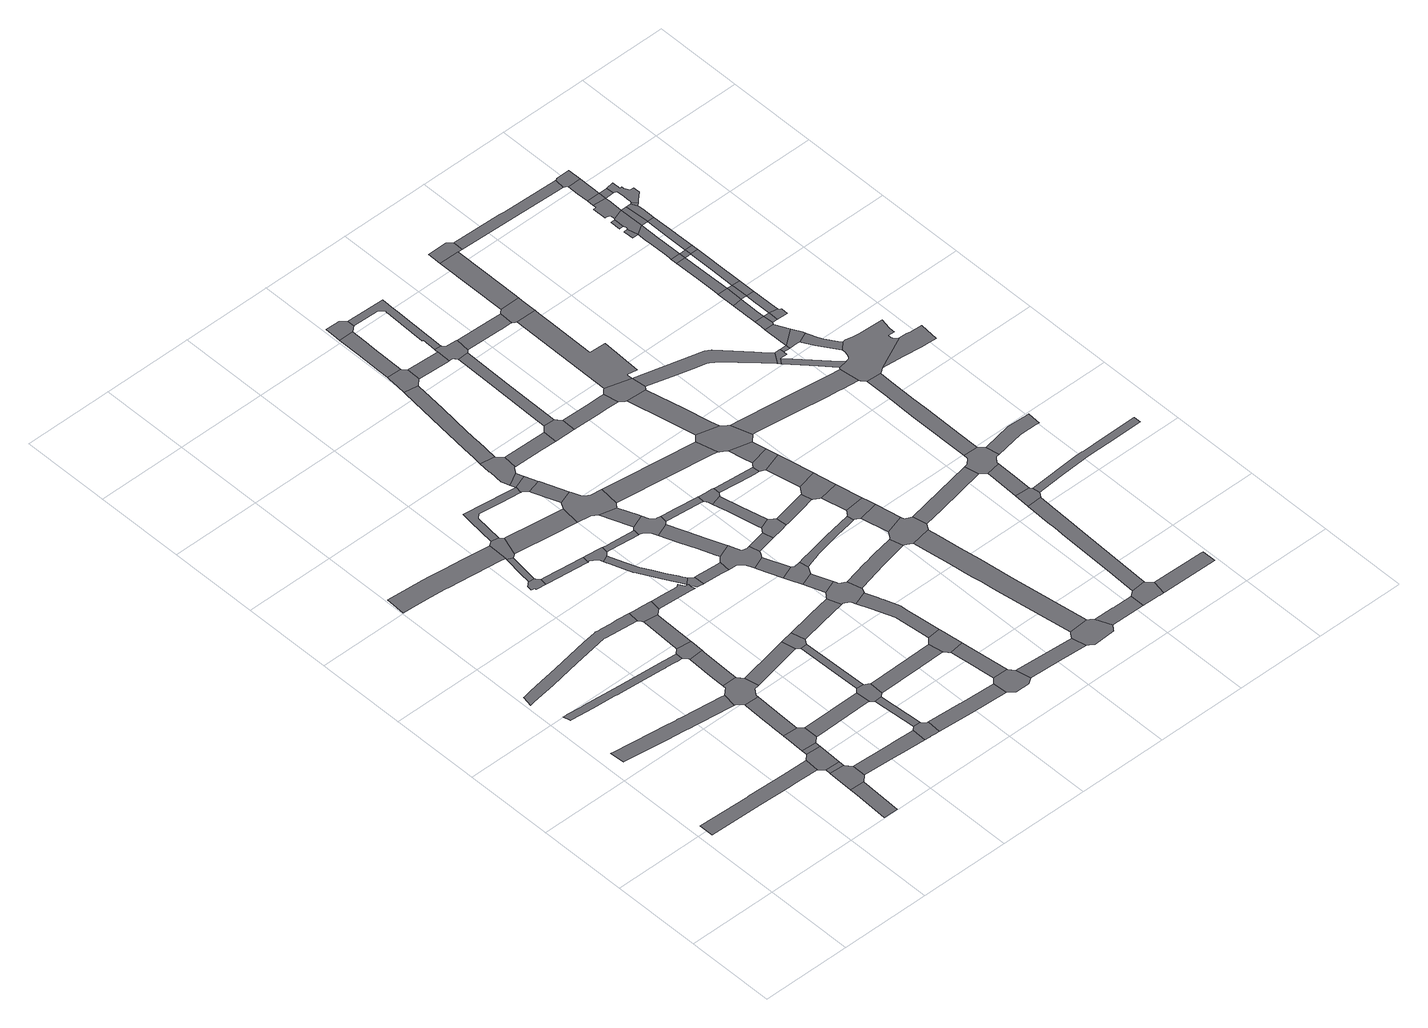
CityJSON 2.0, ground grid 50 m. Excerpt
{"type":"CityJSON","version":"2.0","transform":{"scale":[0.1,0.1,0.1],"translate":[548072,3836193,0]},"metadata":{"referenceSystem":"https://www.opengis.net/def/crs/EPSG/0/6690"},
"CityObjects":{
"road1":{"type":"Road","attributes":{"RoadStructureAttribute.sectionType":"1"},"geometry":[{"type":"MultiSurface","lod":"1","boundaries":[[[0,1,2,3,4,5,6,7,8,9,10]]]}]},
"road2":{"type":"Road","attributes":{"RoadStructureAttribute.sectionType":"1"},"geometry":[{"type":"MultiSurface","lod":"1","boundaries":[[[11,12,13,14,15,16,17,18,19,20,21,22,23,24,25,26,27,28,29,30,31,32,33,34,35]]]}]},
"road3":{"type":"Road","attributes":{"RoadStructureAttribute.sectionType":"1"},"geometry":[{"type":"MultiSurface","lod":"1","boundaries":[[[36,37,38,39,40,41,42]]]}]},
"road4":{"type":"Road","attributes":{"RoadStructureAttribute.sectionType":"1"},"geometry":[{"type":"MultiSurface","lod":"1","boundaries":[[[43,44,45,46,47,48,49,50,51,52,53,54,55,56,57,58,59,60,61,62,63,64,65,66,67,68]]]}]},
"road5":{"type":"Road","geometry":[{"type":"MultiSurface","lod":"1","boundaries":[[[69,36,42,70,71,72,73,74]]]}]},
"road6":{"type":"Road","attributes":{"RoadStructureAttribute.sectionType":"1"},"geometry":[{"type":"MultiSurface","lod":"1","boundaries":[[[75,69,74,76]]]}]},
"road7":{"type":"Road","geometry":[{"type":"MultiSurface","lod":"1","boundaries":[[[77,10,9,75,76,78]]]}]},
"road8":{"type":"Road","attributes":{"RoadStructureAttribute.sectionType":"1"},"geometry":[{"type":"MultiSurface","lod":"1","boundaries":[[[79,80,81,82,83,84,85,86,87,88,89,90,91,92,93,94,95,96,97,98,99]]]}]},
"road9":{"type":"Road","attributes":{"RoadStructureAttribute.sectionType":"1"},"geometry":[{"type":"MultiSurface","lod":"1","boundaries":[[[100,101,77,78,102]]]}]},
"road10":{"type":"Road","geometry":[{"type":"MultiSurface","lod":"1","boundaries":[[[103,104,105,106,100,102,107,108,109,110,111]]]}]},
"road11":{"type":"Road","attributes":{"RoadStructureAttribute.sectionType":"1"},"geometry":[{"type":"MultiSurface","lod":"1","boundaries":[[[112,113,114,115,116,103,111,117,118,119,120,121]]]}]},
"road12":{"type":"Road","attributes":{"RoadStructureAttribute.sectionType":"1"},"geometry":[{"type":"MultiSurface","lod":"1","boundaries":[[[122,123,124,125,126,127,128,129,130,131,132,133,134,135,136]]]}]},
"road13":{"type":"Road","attributes":{"RoadStructureAttribute.sectionType":"1"},"geometry":[{"type":"MultiSurface","lod":"1","boundaries":[[[137,138,72,71,139,140,141,142]]]}]},
"road14":{"type":"Road","geometry":[{"type":"MultiSurface","lod":"1","boundaries":[[[143,144,145,146,35,34,147,148,112,121,149,150,151,152,153]]]}]},
"road15":{"type":"Road","attributes":{"RoadStructureAttribute.sectionType":"1"},"geometry":[{"type":"MultiSurface","lod":"1","boundaries":[[[154,155,156,157,158,159,160,144,143]]]}]},
"road16":{"type":"Road","attributes":{"RoadStructureAttribute.sectionType":"1"},"geometry":[{"type":"MultiSurface","lod":"1","boundaries":[[[109,108,161,162,163]]]}]},
"road17":{"type":"Road","geometry":[{"type":"MultiSurface","lod":"1","boundaries":[[[164,68,67,165,166,157,156,167]]]}]},
"road18":{"type":"Road","geometry":[{"type":"MultiSurface","lod":"1","boundaries":[[[168,169,170,171,172,173,174,175,176,177,178,179,180]]]}]},
"road19":{"type":"Road","attributes":{"RoadStructureAttribute.sectionType":"1"},"geometry":[{"type":"MultiSurface","lod":"1","boundaries":[[[181,182,183,164,167,184,185,186,187]]]}]},
"road20":{"type":"Road","attributes":{"RoadStructureAttribute.sectionType":"1"},"geometry":[{"type":"MultiSurface","lod":"1","boundaries":[[[188,189,190,168,180,191,192,193,194]]]}]},
"road21":{"type":"Road","geometry":[{"type":"MultiSurface","lod":"1","boundaries":[[[195,196,142,141,197,198,199,200,201,202,203,204,205]]]}]},
"road22":{"type":"Road","attributes":{"RoadStructureAttribute.sectionType":"1"},"geometry":[{"type":"MultiSurface","lod":"1","boundaries":[[[206,207,153,152,208,209]]]}]},
"road23":{"type":"Road","geometry":[{"type":"MultiSurface","lod":"1","boundaries":[[[210,211,99,98,212,213,181,187,214,215,216,217]]]}]},
"road24":{"type":"Road","attributes":{"RoadStructureAttribute.sectionType":"1"},"geometry":[{"type":"MultiSurface","lod":"1","boundaries":[[[218,219,195,205]]]}]},
"road25":{"type":"Road","geometry":[{"type":"MultiSurface","lod":"1","boundaries":[[[220,221,136,135,222,188,194,223,224,225,226,227,228]]]}]},
"road26":{"type":"Road","attributes":{"RoadStructureAttribute.sectionType":"1"},"geometry":[{"type":"MultiSurface","lod":"1","boundaries":[[[229,230,231,232,178,177,233,234,235,236,237]]]}]},
"road27":{"type":"Road","geometry":[{"type":"MultiSurface","lod":"1","boundaries":[[[238,239,163,162,219,218,240,241,242,243,244]]]}]},
"road28":{"type":"Road","attributes":{"RoadStructureAttribute.sectionType":"1"},"geometry":[{"type":"MultiSurface","lod":"1","boundaries":[[[245,246,247,248,249,250,251,238,244]]]}]},
"road29":{"type":"Road","attributes":{"RoadStructureAttribute.sectionType":"1"},"geometry":[{"type":"MultiSurface","lod":"1","boundaries":[[[252,253,254,255,256,257,258,259,217,216,260,261,262,263,264,265,266]]]}]},
"road30":{"type":"Road","geometry":[{"type":"MultiSurface","lod":"1","boundaries":[[[267,268,206,209,269,249,248,270,271,272]]]}]},
"road31":{"type":"Road","geometry":[{"type":"MultiSurface","lod":"1","boundaries":[[[273,274,237,236,275,276,277,278,279,280,281,282,283,284]]]}]},
"road32":{"type":"Road","attributes":{"RoadStructureAttribute.sectionType":"1"},"geometry":[{"type":"MultiSurface","lod":"1","boundaries":[[[285,286,201,200,287,288,289]]]}]},
"road33":{"type":"Road","attributes":{"RoadStructureAttribute.sectionType":"1"},"geometry":[{"type":"MultiSurface","lod":"1","boundaries":[[[290,291,226,225,292,293,294,295]]]}]},
"road34":{"type":"Road","attributes":{"RoadStructureAttribute.sectionType":"1"},"geometry":[{"type":"MultiSurface","lod":"1","boundaries":[[[296,297,298,299,300,301,302,303,220,228,304,305,306,307,308]]]}]},
"road35":{"type":"Road","attributes":{"RoadStructureAttribute.sectionType":"1"},"geometry":[{"type":"MultiSurface","lod":"1","boundaries":[[[309,310,311,312,313,314,315,316,317,281,280,318,319,320,321,322,323,324,325,326,327,328,329,330,331]]]}]},
"road36":{"type":"Road","geometry":[{"type":"MultiSurface","lod":"1","boundaries":[[[331,330,332,266,265,333,334,335,336,337]]]}]},
"road37":{"type":"Road","attributes":{"RoadStructureAttribute.sectionType":"1"},"geometry":[{"type":"MultiSurface","lod":"1","boundaries":[[[338,339,241,240,340,341,342]]]}]},
"road38":{"type":"Road","attributes":{"RoadStructureAttribute.sectionType":"1"},"geometry":[{"type":"MultiSurface","lod":"1","boundaries":[[[343,344,284,283,345,346,347]]]}]},
"road39":{"type":"Road","attributes":{"RoadStructureAttribute.sectionType":"1"},"geometry":[{"type":"MultiSurface","lod":"1","boundaries":[[[348,349,350,351,267,272,352,353]]]}]},
"road40":{"type":"Road","attributes":{"RoadStructureAttribute.sectionType":"1"},"geometry":[{"type":"MultiSurface","lod":"1","boundaries":[[[354,355,337,336,356,357,358,359,360]]]}]},
"road41":{"type":"Road","geometry":[{"type":"MultiSurface","lod":"1","boundaries":[[[361,308,307,362,363,364,365]]]}]},
"road42":{"type":"Road","attributes":{"RoadStructureAttribute.sectionType":"1"},"geometry":[{"type":"MultiSurface","lod":"1","boundaries":[[[366,367,308,361]]]}]},
"road43":{"type":"Road","attributes":{"RoadStructureAttribute.sectionType":"1"},"geometry":[{"type":"MultiSurface","lod":"1","boundaries":[[[368,365,364,369,370,371,372]]]}]},
"road44":{"type":"Road","geometry":[{"type":"MultiSurface","lod":"1","boundaries":[[[373,289,288,374,375,376,377,378,379,380]]]}]},
"road45":{"type":"Road","geometry":[{"type":"MultiSurface","lod":"1","boundaries":[[[381,382,383,384,385,367,366,386,387,388,389]]]}]},
"road46":{"type":"Road","geometry":[{"type":"MultiSurface","lod":"1","boundaries":[[[390,391,392,393,372,371,394,295,294,395,396,397,398,399,400,401]]]}]},
"road47":{"type":"Road","attributes":{"RoadStructureAttribute.sectionType":"1"},"geometry":[{"type":"MultiSurface","lod":"1","boundaries":[[[396,402,403,404,405,397]]]}]},
"road48":{"type":"Road","geometry":[{"type":"MultiSurface","lod":"1","boundaries":[[[406,407,408,409,404,403,410,347,346,411,412,413,414,415,416,417,418]]]}]},
"road49":{"type":"Road","attributes":{"RoadStructureAttribute.sectionType":"1"},"geometry":[{"type":"MultiSurface","lod":"1","boundaries":[[[419,420,421,422,423,373,380]]]}]},
"road50":{"type":"Road","attributes":{"RoadStructureAttribute.sectionType":"1"},"geometry":[{"type":"MultiSurface","lod":"1","boundaries":[[[424,425,426,427,416,415,428,429,430,431,432,433]]]}]},
"road51":{"type":"Road","geometry":[{"type":"MultiSurface","lod":"1","boundaries":[[[434,435,436,437,438,439,338,342,440,421,420]]]}]},
"road52":{"type":"Road","geometry":[{"type":"MultiSurface","lod":"1","boundaries":[[[441,442,443,433,432,444,360,359,445,446,447,448,449,450,451,452]]]}]},
"road53":{"type":"Road","attributes":{"RoadStructureAttribute.sectionType":"1"},"geometry":[{"type":"MultiSurface","lod":"1","boundaries":[[[453,449,448,454,455,456]]]}]},
"road54":{"type":"Road","attributes":{"RoadStructureAttribute.sectionType":"1"},"geometry":[{"type":"MultiSurface","lod":"1","boundaries":[[[457,458,459,460,461,462,463,464,465,466,467,468,436,435]]]}]},
"road55":{"type":"Road","attributes":{"RoadStructureAttribute.sectionType":"1"},"geometry":[{"type":"MultiSurface","lod":"1","boundaries":[[[469,470,471,472,473]]]}]},
"road56":{"type":"Road","geometry":[{"type":"MultiSurface","lod":"1","boundaries":[[[474,475,476,473,472,477,478,479,480,348,353,481,482,483,465,464,484,485,486]]]}]},
"road57":{"type":"Road","geometry":[{"type":"MultiSurface","lod":"1","boundaries":[[[487,488,489,456,455,490,471,470,491,492,493]]]}]},
"road58":{"type":"Road","attributes":{"RoadStructureAttribute.sectionType":"1"},"geometry":[{"type":"MultiSurface","lod":"1","boundaries":[[[494,495,496,497,498,381,389,499,500,501,502,503,504,505]]]}]},
"road59":{"type":"Road","attributes":{"RoadStructureAttribute.sectionType":"1"},"geometry":[{"type":"MultiSurface","lod":"1","boundaries":[[[388,387,506,507,508]]]}]},
"road60":{"type":"Road","geometry":[{"type":"MultiSurface","lod":"1","boundaries":[[[509,510,452,451,511,512]]]}]},
"road61":{"type":"Road","attributes":{"RoadStructureAttribute.sectionType":"1"},"geometry":[{"type":"MultiSurface","lod":"1","boundaries":[[[513,514,515,516,418,417,517,518,519,520,521,522,523]]]}]},
"road62":{"type":"Road","attributes":{"RoadStructureAttribute.sectionType":"1"},"geometry":[{"type":"MultiSurface","lod":"1","boundaries":[[[379,378,524,525,526,527]]]}]},
"road63":{"type":"Road","geometry":[{"type":"MultiSurface","lod":"1","boundaries":[[[528,529,530,494,505,531,532,533,534,535,536]]]}]},
"road64":{"type":"Road","geometry":[{"type":"MultiSurface","lod":"1","boundaries":[[[537,538,539,540,541,542,509,512,543,544,545]]]}]},
"road65":{"type":"Road","attributes":{"RoadStructureAttribute.sectionType":"1"},"geometry":[{"type":"MultiSurface","lod":"1","boundaries":[[[546,547,548,549,550,551,552,540,539]]]}]},
"road66":{"type":"Road","geometry":[{"type":"MultiSurface","lod":"1","boundaries":[[[553,554,555,523,522,556,557,550,549,558,559,560]]]}]},
"road67":{"type":"Road","attributes":{"RoadStructureAttribute.sectionType":"1"},"geometry":[{"type":"MultiSurface","lod":"1","boundaries":[[[561,562,563,564,565,566,567,486,485,568,569,570,571,572,573,574]]]}]},
"road68":{"type":"Road","attributes":{"RoadStructureAttribute.sectionType":"1"},"geometry":[{"type":"MultiSurface","lod":"1","boundaries":[[[575,576,577,528,536,578,579,580]]]}]},
"road69":{"type":"Road","attributes":{"RoadStructureAttribute.sectionType":"1"},"geometry":[{"type":"MultiSurface","lod":"1","boundaries":[[[581,582,583,584,585,586,493,492,587,588,589,590,591,592,593,594]]]}]},
"road70":{"type":"Road","attributes":{"RoadStructureAttribute.sectionType":"1"},"geometry":[{"type":"MultiSurface","lod":"1","boundaries":[[[595,596,401,400,597,598,599,600]]]}]},
"road71":{"type":"Road","geometry":[{"type":"MultiSurface","lod":"1","boundaries":[[[601,602,603,508,507,604,605,606,607]]]}]},
"road72":{"type":"Road","attributes":{"RoadStructureAttribute.sectionType":"1"},"geometry":[{"type":"MultiSurface","lod":"1","boundaries":[[[608,535,534,609,610,611]]]}]},
"road73":{"type":"Road","geometry":[{"type":"MultiSurface","lod":"1","boundaries":[[[612,613,575,580,614,615,616]]]}]},
"road74":{"type":"Road","geometry":[{"type":"MultiSurface","lod":"1","boundaries":[[[617,618,619,620,621,622,527,526,623,624,625,626,627,628,629]]]}]},
"road75":{"type":"Road","attributes":{"RoadStructureAttribute.sectionType":"1"},"geometry":[{"type":"MultiSurface","lod":"1","boundaries":[[[630,631,632,545,544,633,634,635]]]}]},
"road76":{"type":"Road","attributes":{"RoadStructureAttribute.sectionType":"1"},"geometry":[{"type":"MultiSurface","lod":"1","boundaries":[[[636,637,638,639,640,601,607]]]}]},
"road77":{"type":"Road","attributes":{"RoadStructureAttribute.sectionType":"1"},"geometry":[{"type":"MultiSurface","lod":"1","boundaries":[[[641,560,559,642,643,644,645,646]]]}]},
"road78":{"type":"Road","attributes":{"RoadStructureAttribute.sectionType":"1"},"geometry":[{"type":"MultiSurface","lod":"1","boundaries":[[[647,648,649,650,651,652,653,654,655,656,657,658,659,660,620,619]]]}]},
"road79":{"type":"Road","attributes":{"RoadStructureAttribute.sectionType":"1"},"geometry":[{"type":"MultiSurface","lod":"1","boundaries":[[[661,662,663,664,665,666,615,614,667,668,669,670,671,672,673,674,675,676,677]]]}]},
"road80":{"type":"Road","attributes":{"RoadStructureAttribute.sectionType":"1"},"geometry":[{"type":"MultiSurface","lod":"1","boundaries":[[[678,679,605,604,680,681,682,683]]]}]},
"road81":{"type":"Road","geometry":[{"type":"MultiSurface","lod":"1","boundaries":[[[676,684,611,610,685,686,638,637,687,688,689,690,691,692,693,677]]]}]},
"road82":{"type":"Road","geometry":[{"type":"MultiSurface","lod":"1","boundaries":[[[694,695,696,697,698,561,574,699,700,701,653,652,702,703,704,705]]]}]},
"road83":{"type":"Road","attributes":{"RoadStructureAttribute.sectionType":"1"},"geometry":[{"type":"MultiSurface","lod":"1","boundaries":[[[706,707,696,695]]]}]},
"road84":{"type":"Road","geometry":[{"type":"MultiSurface","lod":"1","boundaries":[[[708,709,710,711,712,713,714,581,594,715,716,717,707,706]]]}]},
"road85":{"type":"Road","attributes":{"RoadStructureAttribute.sectionType":"1"},"geometry":[{"type":"MultiSurface","lod":"1","boundaries":[[[718,719,629,628,720,721]]]}]},
"road86":{"type":"Road","geometry":[{"type":"MultiSurface","lod":"1","boundaries":[[[722,723,724,725,726,727,630,635,728,729,730,731,732]]]}]},
"road87":{"type":"Road","attributes":{"RoadStructureAttribute.sectionType":"1"},"geometry":[{"type":"MultiSurface","lod":"1","boundaries":[[[732,731,711,710]]]}]},
"road88":{"type":"Road","attributes":{"RoadStructureAttribute.sectionType":"1"},"geometry":[{"type":"MultiSurface","lod":"1","boundaries":[[[733,734,735,736,725,724]]]}]},
"road89":{"type":"Road","geometry":[{"type":"MultiSurface","lod":"1","boundaries":[[[737,738,739,740,741,646,645,742,735,734]]]}]},
"road90":{"type":"Road","attributes":{"RoadStructureAttribute.sectionType":"1"},"geometry":[{"type":"MultiSurface","lod":"1","boundaries":[[[743,744,739,738,745]]]}]},
"road91":{"type":"Road","geometry":[{"type":"MultiSurface","lod":"1","boundaries":[[[746,747,748,600,599,749,750,743,745,751,752,753,754,755,756,757]]]}]},
"road92":{"type":"Road","attributes":{"RoadStructureAttribute.sectionType":"1"},"geometry":[{"type":"MultiSurface","lod":"1","boundaries":[[[758,759,746,757,760,761,762]]]}]},
"road93":{"type":"Road","geometry":[{"type":"MultiSurface","lod":"1","boundaries":[[[763,764,683,682,765,758,762,766,767]]]}]},
"road94":{"type":"Road","attributes":{"RoadStructureAttribute.sectionType":"1"},"geometry":[{"type":"MultiSurface","lod":"1","boundaries":[[[768,689,688,769,770,771,772,773]]]}]},
"road95":{"type":"Road","geometry":[{"type":"MultiSurface","lod":"1","boundaries":[[[774,775,776,777,778,721,720,779,780,781,782,783]]]}]},
"road96":{"type":"Road","attributes":{"RoadStructureAttribute.sectionType":"1"},"geometry":[{"type":"MultiSurface","lod":"1","boundaries":[[[784,763,767,785,786,787,788,789,790,791,792,793]]]}]},
"road97":{"type":"Road","attributes":{"RoadStructureAttribute.sectionType":"1"},"geometry":[{"type":"MultiSurface","lod":"1","boundaries":[[[794,795,705,704,796,797,798,799]]]}]},
"road98":{"type":"Road","geometry":[{"type":"MultiSurface","lod":"1","boundaries":[[[800,801,802,773,772,803,784,793,804,805,806]]]}]},
"road99":{"type":"Road","attributes":{"RoadStructureAttribute.sectionType":"1"},"geometry":[{"type":"MultiSurface","lod":"1","boundaries":[[[807,808,809,810,811,812,813,814,815,816,817,778,777]]]}]},
"road100":{"type":"Road","attributes":{"RoadStructureAttribute.sectionType":"1"},"geometry":[{"type":"MultiSurface","lod":"1","boundaries":[[[818,819,783,782,820,821,822]]]}]},
"road101":{"type":"Road","attributes":{"RoadStructureAttribute.sectionType":"1"},"geometry":[{"type":"MultiSurface","lod":"1","boundaries":[[[823,800,806,824,825,826,827]]]}]},
"road102":{"type":"Road","attributes":{"RoadStructureAttribute.sectionType":"1"},"geometry":[{"type":"MultiSurface","lod":"1","boundaries":[[[828,829,830,831,832,833,767,766,834,835,836,837,838,839,840,841,842,843,844,845,846,847,848]]]}]},
"road103":{"type":"Road","attributes":{"RoadStructureAttribute.sectionType":"1"},"geometry":[{"type":"MultiSurface","lod":"1","boundaries":[[[849,850,851,852,853,754,753,854,855,856,857,858,859,860]]]}]},
"road104":{"type":"Road","geometry":[{"type":"MultiSurface","lod":"1","boundaries":[[[861,862,863,864,811,810,865,866,867,868]]]}]},
"road105":{"type":"Road","geometry":[{"type":"MultiSurface","lod":"1","boundaries":[[[869,823,827,870,871,872,873,874]]]}]},
"road106":{"type":"Road","attributes":{"RoadStructureAttribute.sectionType":"1"},"geometry":[{"type":"MultiSurface","lod":"1","boundaries":[[[875,876,877,878,879,861,868]]]}]},
"road107":{"type":"Road","geometry":[{"type":"MultiSurface","lod":"1","boundaries":[[[880,881,882,794,799,883,877,876,884,885,886,887,888,889,890,891]]]}]},
"road108":{"type":"Road","geometry":[{"type":"MultiSurface","lod":"1","boundaries":[[[892,848,847,893,894,895,896]]]}]},
"road109":{"type":"Road","attributes":{"RoadStructureAttribute.sectionType":"1"},"geometry":[{"type":"MultiSurface","lod":"1","boundaries":[[[897,898,899,900,901,880,891,902,903,904,905,906,907]]]}]},
"road110":{"type":"Road","attributes":{"RoadStructureAttribute.sectionType":"1"},"geometry":[{"type":"MultiSurface","lod":"1","boundaries":[[[908,909,910,894,893,911,912,913,914,915]]]}]},
"road111":{"type":"Road","attributes":{"RoadStructureAttribute.sectionType":"1"},"geometry":[{"type":"MultiSurface","lod":"1","boundaries":[[[916,892,896,917]]]}]},
"road112":{"type":"Road","attributes":{"RoadStructureAttribute.sectionType":"1"},"geometry":[{"type":"MultiSurface","lod":"1","boundaries":[[[918,919,920,921,922,888,887,923,924,925,926]]]}]},
"road113":{"type":"Road","attributes":{"RoadStructureAttribute.sectionType":"1"},"geometry":[{"type":"MultiSurface","lod":"1","boundaries":[[[927,928,916,929,930]]]}]},
"road114":{"type":"Road","geometry":[{"type":"MultiSurface","lod":"1","boundaries":[[[931,929,916,917,932,933,934,935]]]}]},
"road115":{"type":"Road","attributes":{"RoadStructureAttribute.sectionType":"1"},"geometry":[{"type":"MultiSurface","lod":"1","boundaries":[[[936,937,938,939,867,866,940,941,942,943,944,945,946,947]]]}]},
"road116":{"type":"Road","geometry":[{"type":"MultiSurface","lod":"1","boundaries":[[[948,949,927,930,950,951]]]}]},
"road117":{"type":"Road","attributes":{"RoadStructureAttribute.sectionType":"1"},"geometry":[{"type":"MultiSurface","lod":"1","boundaries":[[[952,953,871,870,954,955,956,957]]]}]},
"road118":{"type":"Road","attributes":{"RoadStructureAttribute.sectionType":"1"},"geometry":[{"type":"MultiSurface","lod":"1","boundaries":[[[958,959,960,961,935,934,962,963,964]]]}]},
"road119":{"type":"Road","attributes":{"RoadStructureAttribute.sectionType":"1"},"geometry":[{"type":"MultiSurface","lod":"1","boundaries":[[[965,966,967,968,969,970,971,948,951]]]}]},
"road120":{"type":"Road","attributes":{"RoadStructureAttribute.sectionType":"1"},"geometry":[{"type":"MultiSurface","lod":"1","boundaries":[[[951,950,972,973]]]}]},
"road121":{"type":"Road","geometry":[{"type":"MultiSurface","lod":"1","boundaries":[[[974,968,967,975]]]}]},
"road122":{"type":"Road","geometry":[{"type":"MultiSurface","lod":"1","boundaries":[[[976,977,978,979,980,964,963,981,982,983,984,985,986,987,988,915,914,989,860,859,990,991,897,907,992,993,994,995,996,997,998,999,1000,1001,1002]]]}]},
"road123":{"type":"Road","geometry":[{"type":"MultiSurface","lod":"1","boundaries":[[[973,972,1003,1004,1005,1006,1007,1008,1009,1010]]]}]},
"road124":{"type":"Road","attributes":{"RoadStructureAttribute.sectionType":"1"},"geometry":[{"type":"MultiSurface","lod":"1","boundaries":[[[1011,975,967,1012,1013,1014]]]}]},
"road125":{"type":"Road","attributes":{"RoadStructureAttribute.sectionType":"1"},"geometry":[{"type":"MultiSurface","lod":"1","boundaries":[[[1015,1016,1017,1013,1018,1019,973,1010]]]}]},
"road126":{"type":"Road","attributes":{"RoadStructureAttribute.sectionType":"1"},"geometry":[{"type":"MultiSurface","lod":"1","boundaries":[[[1020,1021,1022,974,975,1023,1024]]]}]},
"road127":{"type":"Road","geometry":[{"type":"MultiSurface","lod":"1","boundaries":[[[1014,1013,1017,1025]]]}]},
"road128":{"type":"Road","geometry":[{"type":"MultiSurface","lod":"1","boundaries":[[[1026,1020,1024,1027]]]}]},
"road129":{"type":"Road","attributes":{"RoadStructureAttribute.sectionType":"1"},"geometry":[{"type":"MultiSurface","lod":"1","boundaries":[[[1028,1029,994,993,1030,1031,1032,1033,1034]]]}]},
"road130":{"type":"Road","geometry":[{"type":"MultiSurface","lod":"1","boundaries":[[[1035,1036,1037,1038]]]}]},
"road131":{"type":"Road","attributes":{"RoadStructureAttribute.sectionType":"1"},"geometry":[{"type":"MultiSurface","lod":"1","boundaries":[[[1039,1040,1014,1025,1041,1042,1043]]]}]},
"road132":{"type":"Road","attributes":{"RoadStructureAttribute.sectionType":"1"},"geometry":[{"type":"MultiSurface","lod":"1","boundaries":[[[1044,1045,1046,1038,1047,1048,1049,1050,1026,1027]]]}]},
"road133":{"type":"Road","attributes":{"RoadStructureAttribute.sectionType":"1"},"geometry":[{"type":"MultiSurface","lod":"1","boundaries":[[[1051,1027,1024,1052,1039,1053]]]}]},
"road134":{"type":"Road","geometry":[{"type":"MultiSurface","lod":"1","boundaries":[[[1054,1055,1056,1057,1058]]]}]},
"road135":{"type":"Road","geometry":[{"type":"MultiSurface","lod":"1","boundaries":[[[1053,1039,1043,1059]]]}]},
"road136":{"type":"Road","geometry":[{"type":"MultiSurface","lod":"1","boundaries":[[[1060,1061,1062,1054,1058,1063,1064,1065,1066,1067,1068,1069,1070,1071,1035,1038,1046]]]}]},
"road137":{"type":"Road","attributes":{"RoadStructureAttribute.sectionType":"1"},"geometry":[{"type":"MultiSurface","lod":"1","boundaries":[[[1072,1073,1074,1075,1076,1077,1078,1079,1080,1081,1082,1083,1084,1085,1086,1087,1061,1060,1088,1089]]]}]},
"road138":{"type":"Road","attributes":{"RoadStructureAttribute.sectionType":"1"},"geometry":[{"type":"MultiSurface","lod":"1","boundaries":[[[1090,1091,1092,1093,1094,1053,1059]]]}]},
"road139":{"type":"Road","geometry":[{"type":"MultiSurface","lod":"1","boundaries":[[[1095,1060,1046,1096,1093]]]}]},
"road140":{"type":"Road","geometry":[{"type":"MultiSurface","lod":"1","boundaries":[[[1097,1072,1089,1098]]]}]},
"road141":{"type":"Road","attributes":{"RoadStructureAttribute.sectionType":"1"},"geometry":[{"type":"MultiSurface","lod":"1","boundaries":[[[1099,1100,1101,1097,1098,1102]]]}]},
"road142":{"type":"Road","attributes":{"RoadStructureAttribute.sectionType":"1"},"geometry":[{"type":"MultiSurface","lod":"1","boundaries":[[[1103,1095,1093,1092,1104,1105,1106]]]}]},
"road143":{"type":"Road","geometry":[{"type":"MultiSurface","lod":"1","boundaries":[[[1107,1108,1109,957,956,1110,1111,1112,1113,1099,1102,1114]]]}]},
"road144":{"type":"Road","geometry":[{"type":"MultiSurface","lod":"1","boundaries":[[[1115,1116,1098,1089,1117,1118]]]}]},
"road145":{"type":"Road","attributes":{"RoadStructureAttribute.sectionType":"1"},"geometry":[{"type":"MultiSurface","lod":"1","boundaries":[[[1119,1120,1121,1103,1106,1122]]]}]},
"road146":{"type":"Road","geometry":[{"type":"MultiSurface","lod":"1","boundaries":[[[1123,1124,1125,1126,1127,1128,1115,1118,1129,1130,1131,1132,1133,1134,1135,1136,1137,1138,1119,1122,1139,1140,1141]]]}]}
},
"vertices":[
[564,530,0],[352,535,0],[345,535,0],[337,535,0],[55,544,0],[54,464,0],[350,456,0],[538,451,0],[561,450,0],[702,446,0],[707,527,0],
[710,1097,0],[484,1125,0],[455,1128,0],[448,1129,0],[379,1138,0],[330,1144,0],[190,1162,0],[96,1173,0],[78,1175,0],[85,1094,0],[86,1094,0],[200,1079,0],[251,1073,0],[273,1070,0],[319,1064,0],[394,1055,0],[415,1052,0],[475,1045,0],[478,1045,0],[499,1042,0],[535,1038,0],[593,1031,0],[705,1017,0],[710,1016,0],[722,1095,0],
[724,243,0],[723,198,0],[716,6,0],[716,5,0],[795,4,0],[804,241,0],[804,242,0],
[735,1447,0],[724,1448,0],[721,1448,0],[671,1452,0],[408,1473,0],[202,1491,0],[184,1492,0],[105,1499,0],[89,1500,0],[82,1501,0],[90,1460,0],[100,1459,0],[181,1453,0],[218,1449,0],[348,1439,0],[363,1437,0],[477,1428,0],[623,1416,0],[647,1414,0],[649,1414,0],[709,1409,0],[717,1408,0],[722,1408,0],[737,1407,0],[743,1407,0],[745,1447,0],
[729,388,0],[837,271,0],[838,272,0],[840,349,0],[838,349,0],[811,384,0],
[730,416,0],[812,414,0],
[735,554,0],[817,549,0],
[702,1796,0],[659,1799,0],[609,1804,0],[586,1805,0],[570,1807,0],[565,1806,0],[484,1793,0],[380,1776,0],[274,1758,0],[165,1740,0],[88,1727,0],[40,1719,0],[35,1719,0],[22,1659,0],[50,1663,0],[193,1686,0],[370,1715,0],[572,1748,0],[579,1747,0],[763,1730,0],[767,1790,0],
[736,583,0],[735,557,0],[818,579,0],
[740,713,0],[740,712,0],[740,711,0],[740,698,0],[846,606,0],[849,606,0],[848,686,0],[834,699,0],[821,710,0],
[750,986,0],[749,977,0],[744,842,0],[743,815,0],[742,772,0],[820,711,0],[825,847,0],[825,854,0],[825,870,0],[829,982,0],
[584,2557,0],[447,2574,0],[344,2587,0],[254,2597,0],[222,2600,0],[12,2616,0],[7,2506,0],[173,2494,0],[251,2487,0],[283,2484,0],[331,2478,0],[503,2457,0],[569,2449,0],[598,2444,0],[600,2556,0],
[1076,338,0],[1073,338,0],[1017,261,0],[1071,258,0],[1198,250,0],[1203,331,0],
[841,1146,0],[760,1144,0],[760,1137,0],[760,1129,0],[720,1015,0],[749,989,0],[830,999,0],[833,1003,0],[853,1030,0],[883,1036,0],[867,1114,0],
[842,1178,0],[847,1370,0],[848,1381,0],[768,1377,0],[768,1372,0],[763,1235,0],[761,1173,0],
[1184,612,0],[1184,611,0],[1180,690,0],
[771,1470,0],[745,1406,0],[766,1381,0],[851,1459,0],
[570,2258,0],[565,2255,0],[555,2246,0],[546,2239,0],[543,2211,0],[563,2208,0],[563,2202,0],[563,2200,0],[574,2198,0],[616,2193,0],[622,2233,0],[606,2253,0],[603,2256,0],
[780,1704,0],[780,1694,0],[771,1479,0],[851,1469,0],[856,1619,0],[858,1690,0],[858,1693,0],
[597,2436,0],[578,2313,0],[572,2269,0],[603,2265,0],[618,2360,0],[625,2414,0],[627,2423,0],
[1223,351,0],[1222,350,0],[1231,248,0],[1233,248,0],[1267,246,0],[1285,245,0],[1291,324,0],[1288,326,0],[1272,337,0],[1263,342,0],[1263,348,0],
[1155,1172,0],[1098,1160,0],[1170,1095,0],[1171,1094,0],
[848,1783,0],[797,1788,0],[770,1719,0],[779,1705,0],[859,1694,0],[877,1709,0],[889,1719,0],[898,1779,0],
[1245,595,0],[1206,592,0],
[625,2570,0],[607,2560,0],[597,2440,0],[632,2427,0],[642,2434,0],[647,2439,0],[682,2546,0],[678,2551,0],[666,2564,0],
[853,2206,0],[733,2220,0],[638,2231,0],[630,2232,0],[635,2191,0],[742,2179,0],[850,2167,0],[860,2165,0],[864,2205,0],
[1201,713,0],[1192,703,0],[1264,611,0],[1268,690,0],[1259,696,0],[1249,703,0],[1239,708,0],
[1239,710,0],[1238,717,0],[1233,934,0],[1229,1083,0],[1192,1080,0],[1196,878,0],[1201,717,0],
[1083,1743,0],[1081,1743,0],[1079,1746,0],[1063,1776,0],[1050,1766,0],[997,1770,0],[959,1774,0],[929,1776,0],[894,1719,0],[1060,1706,0],[1080,1705,0],[1094,1704,0],[1105,1703,0],[1096,1723,0],[1099,1741,0],
[1229,1187,0],[1169,1175,0],[1190,1081,0],[1229,1085,0],[1242,1105,0],[1245,1110,0],
[967,2192,0],[884,2203,0],[868,2171,0],[878,2163,0],[884,2158,0],[905,2142,0],[906,2141,0],[913,2122,0],[950,2136,0],[964,2151,0],[969,2158,0],[973,2192,0],
[1484,313,0],[1482,313,0],[1479,233,0],[1688,221,0],[1682,302,0],
[863,2521,0],[691,2545,0],[674,2435,0],[857,2411,0],[1000,2392,0],[1014,2500,0],
[716,2782,0],[715,2782,0],[714,2782,0],[709,2782,0],[674,2787,0],[652,2790,0],[651,2784,0],[644,2730,0],[684,2724,0],[707,2743,0],[836,2727,0],[945,2713,0],[953,2752,0],
[1119,1783,0],[1118,1787,0],[1114,1793,0],[1102,1814,0],[1070,1870,0],[1037,1929,0],[1008,1979,0],[981,2050,0],[956,2117,0],[920,2104,0],[926,2087,0],[957,2003,0],[965,1981,0],[967,1975,0],[968,1973,0],[970,1969,0],[975,1961,0],[979,1953,0],[1046,1833,0],[1080,1774,0],[1084,1767,0],[1093,1750,0],[1123,1777,0],
[1098,1742,0],[1106,1721,0],[1117,1702,0],[1133,1700,0],[1153,1698,0],[1152,1758,0],
[1642,697,0],[1510,694,0],[1266,611,0],[1512,614,0],[1653,616,0],
[1030,2185,0],[999,2188,0],[995,2156,0],[1151,2137,0],[1156,2173,0],
[1502,1237,0],[1380,1215,0],[1320,1204,0],[1273,1195,0],[1381,1136,0],[1526,1164,0],
[1292,1747,0],[1163,1757,0],[1156,1699,0],[1259,1690,0],[1288,1688,0],[1300,1687,0],[1304,1747,0],
[1029,2780,0],[947,2713,0],[950,2712,0],[977,2692,0],[1054,2713,0],
[1014,2821,0],[942,2781,0],
[1056,2707,0],[982,2679,0],[1019,2580,0],[1035,2538,0],[1111,2564,0],
[1711,332,0],[1712,201,0],[1723,193,0],[1801,192,0],[1809,197,0],[1835,215,0],[1819,297,0],[1794,328,0],
[935,2979,0],[929,2912,0],[934,2906,0],[925,2826,0],[935,2799,0],[1034,2854,0],[1040,2854,0],[1048,2934,0],[1016,2968,0],
[1167,2480,0],[1159,2486,0],[1135,2504,0],[1114,2555,0],[1017,2505,0],[1076,2382,0],[1107,2358,0],[1201,2337,0],[1215,2356,0],[1217,2358,0],[1220,2363,0],[1232,2472,0],
[1167,2206,0],[1171,2192,0],[1246,2222,0],[1242,2233,0],
[1297,2159,0],[1291,2160,0],[1286,2160,0],[1262,2181,0],[1157,2175,0],[1162,2136,0],[1168,2135,0],[1171,2135,0],[1201,2109,0],[1216,2073,0],[1291,2102,0],[1304,2118,0],[1309,2157,0],
[1770,516,0],[1760,597,0],[1682,587,0],[1690,511,0],[1691,507,0],
[1399,1822,0],[1363,1915,0],[1362,1917,0],[1355,1934,0],[1255,1971,0],[1288,1888,0],[1325,1794,0],[1329,1783,0],[1331,1777,0],[1405,1806,0],
[1747,708,0],[1743,736,0],[1669,728,0],[1667,725,0],[1659,717,0],[1651,707,0],[1672,597,0],
[1458,1731,0],[1439,1737,0],[1430,1740,0],[1312,1756,0],[1346,1683,0],[1360,1672,0],[1378,1657,0],[1395,1613,0],[1469,1642,0],[1481,1664,0],[1488,1677,0],[1476,1734,0],
[1473,1629,0],[1400,1600,0],[1449,1476,0],[1522,1504,0],
[1742,749,0],[1731,856,0],[1722,938,0],[1718,969,0],[1688,1056,0],[1686,1061,0],[1679,1082,0],[1655,1149,0],[1578,1120,0],[1604,1054,0],[1651,930,0],[1669,741,0],
[1563,1401,0],[1559,1409,0],[1485,1381,0],[1526,1272,0],[1600,1301,0],
[1634,1261,0],[1611,1274,0],[1606,1287,0],[1513,1252,0],[1511,1250,0],[1505,1241,0],[1504,1240,0],[1536,1166,0],[1543,1162,0],[1568,1148,0],[1666,1175,0],[1667,1177,0],[1646,1255,0],
[1540,1492,0],[1526,1501,0],[1523,1504,0],[1462,1441,0],[1571,1431,0],[1582,1450,0],[1572,1498,0],
[1000,3562,0],[999,3555,0],[969,3282,0],[949,3102,0],[941,3026,0],[1029,3093,0],[1029,3099,0],[1037,3177,0],[1057,3363,0],[1072,3504,0],[1076,3547,0],[1076,3548,0],
[1205,2852,0],[1292,2850,0],[1293,2927,0],
[1582,1757,0],[1494,1738,0],[1506,1681,0],[1594,1698,0],
[1522,2134,0],[1520,2134,0],[1397,2148,0],[1326,2155,0],[1309,2117,0],[1312,2117,0],[1321,2116,0],[1515,2095,0],[1518,2095,0],[1520,2094,0],[1524,2134,0],
[2013,204,0],[2014,204,0],[2170,195,0],[2151,276,0],
[1010,3686,0],[1009,3659,0],[1008,3650,0],[1078,3551,0],[1107,3580,0],[1109,3580,0],[1111,3579,0],[1114,3659,0],[1092,3685,0],
[1681,1788,0],[1670,1796,0],[1658,1804,0],[1600,1785,0],[1593,1773,0],[1590,1769,0],[1657,1711,0],[1695,1719,0],[1692,1780,0],
[1655,1815,0],[1623,1954,0],[1599,2062,0],[1599,2066,0],[1540,2051,0],[1559,1968,0],[1596,1802,0],
[1607,2125,0],[1586,2127,0],[1567,2129,0],[1531,2083,0],[1534,2079,0],[1611,2083,0],[1612,2085,0],[1614,2124,0],
[1981,1326,0],[1867,1305,0],[1840,1299,0],[1814,1293,0],[1784,1286,0],[1716,1270,0],[1647,1255,0],[1677,1180,0],[1780,1205,0],[1798,1209,0],[1835,1218,0],[1882,1228,0],[1928,1238,0],[1999,1252,0],
[1016,4017,0],[1014,3889,0],[1011,3744,0],[1095,3866,0],[1097,3927,0],[1097,4015,0],
[1940,1570,0],[1781,1540,0],[1689,1522,0],[1660,1516,0],[1656,1515,0],[1602,1505,0],[1614,1461,0],[1666,1476,0],[1668,1477,0],[1672,1479,0],[1759,1496,0],[1824,1509,0],[1915,1526,0],[1947,1533,0],
[1561,2430,0],[1351,2457,0],[1543,2320,0],[1746,2294,0],[1791,2287,0],[1762,2405,0],
[1323,2959,0],[1313,2948,0],[1294,2929,0],[1408,2848,0],[1410,2927,0],[1393,2946,0],[1383,2957,0],
[1291,3652,0],[1289,3572,0],[1293,3572,0],[1295,3652,0],
[1018,4111,0],[1017,4037,0],[1128,4042,0],[1128,4082,0],[1099,4109,0],
[2297,307,0],[2292,311,0],[2285,317,0],[2177,309,0],[2172,302,0],[2170,300,0],[2192,181,0],[2204,173,0],[2326,178,0],[2329,183,0],[2333,189,0],[2350,211,0],[2313,292,0],
[1883,1818,0],[1761,1794,0],[1700,1781,0],[1712,1722,0],[1820,1745,0],[1896,1761,0],
[1387,3251,0],[1392,3551,0],[1332,3550,0],[1328,3336,0],[1324,3036,0],
[1628,2123,0],[1623,2085,0],[1794,2067,0],[1835,2062,0],[1844,2062,0],[1840,2102,0],
[2228,713,0],[2219,775,0],[2196,946,0],[2179,1064,0],[2162,1192,0],[2154,1248,0],[2043,1228,0],[2055,1140,0],[2073,1021,0],[2084,941,0],[2092,885,0],[2100,833,0],[2110,759,0],[2116,712,0],
[1333,3753,0],[1340,3974,0],[1341,4001,0],[1342,4036,0],[1343,4075,0],[1277,4077,0],[1273,4038,0],[1279,4033,0],[1302,4012,0],[1301,4002,0],[1301,3980,0],[1300,3975,0],[1293,3754,0],[1296,3753,0],[1299,3753,0],[1296,3673,0],[1331,3671,0],
[1643,2924,0],[1557,2924,0],[1572,2844,0],[1604,2844,0],[1681,2843,0],[1664,2924,0],
[1295,3662,0],[1316,3571,0],[1322,3563,0],[1402,3562,0],[1406,3567,0],[1412,3646,0],[1409,3646,0],[1383,3648,0],[1349,3650,0],[1334,3668,0],
[2120,1377,0],[2117,1395,0],[2010,1363,0],[2009,1361,0],[1989,1330,0],[2006,1252,0],[2039,1233,0],[2043,1231,0],[2157,1253,0],[2161,1259,0],[2175,1281,0],[2159,1361,0],
[2089,1536,0],[1979,1515,0],
[2080,1580,0],[2079,1586,0],[2074,1612,0],[1965,1598,0],[1957,1588,0],[1944,1571,0],[1943,1571,0],[1950,1533,0],[1951,1533,0],[1973,1519,0],
[2428,290,0],[2426,290,0],[2540,207,0],[2541,288,0],
[2030,1841,0],[2028,1847,0],[2022,1882,0],[1913,1859,0],[1907,1849,0],[1887,1820,0],[1898,1761,0],[1901,1760,0],[1929,1743,0],[1935,1740,0],[2045,1760,0],
[1993,2031,0],[1983,2083,0],[1876,2049,0],[1902,1920,0],
[1977,2115,0],[1970,2148,0],[1860,2124,0],[1855,2118,0],[1843,2102,0],[1863,2054,0],
[1833,2258,0],[1849,2177,0],[1954,2228,0],
[1794,2439,0],[1791,2435,0],[1765,2408,0],[1799,2282,0],[1828,2262,0],[1957,2230,0],[1984,2257,0],[1989,2262,0],[1954,2376,0],[1945,2383,0],[1920,2403,0],[1915,2407,0],
[1714,2818,0],[1760,2599,0],[1903,2459,0],[1874,2602,0],[1827,2813,0],
[1694,2952,0],[1689,2948,0],[1707,2823,0],[1840,2830,0],[1832,2910,0],
[1617,3636,0],[1604,3560,0],[1616,3560,0],[1674,3558,0],[1675,3558,0],[1679,3635,0],
[2669,294,0],[2651,313,0],[2650,314,0],[2650,318,0],[2571,311,0],[2606,205,0],[2639,204,0],[2641,204,0],[2666,204,0],[2680,283,0],
[1698,3544,0],[1832,2939,0],[1833,2945,0],[1887,2936,0],[1898,3163,0],[1807,3167,0],[1807,3169,0],[1809,3436,0],[1809,3519,0],[1810,3543,0],
[2558,1436,0],[2362,1399,0],[2287,1302,0],[2444,1333,0],[2572,1358,0],[2576,1358,0],
[1699,3655,0],[1685,3641,0],[1680,3636,0],[1690,3549,0],[1810,3567,0],[1810,3634,0],[1810,3654,0],
[2664,717,0],[2670,854,0],[2675,969,0],[2678,1049,0],[2597,1047,0],[2592,908,0],[2590,857,0],[2588,785,0],[2586,738,0],[2585,716,0],[2577,454,0],
[2972,276,0],[2681,283,0],[2677,203,0],[2984,197,0],[2985,276,0],
[1702,4069,0],[1811,3685,0],[1812,3883,0],[1813,4063,0],[1813,4067,0],
[2409,2602,0],[2361,2654,0],[2229,2795,0],[2201,2815,0],[2075,2847,0],[1885,2896,0],[1999,2786,0],[2101,2760,0],[2156,2746,0],[2158,2745,0],[2162,2742,0],[2203,2712,0],[2218,2701,0],[2222,2697,0],[2227,2692,0],[2234,2684,0],[2264,2654,0],[2301,2617,0],[2341,2576,0],[2389,2524,0],[2428,2582,0],
[2516,2305,0],[2331,2329,0],[2159,2351,0],[2060,2363,0],[2014,2368,0],[2001,2261,0],[2220,2232,0],[2415,2207,0],[2472,2200,0],[2503,2196,0],[2588,2186,0],[2576,2298,0],
[2600,1135,0],[2599,1094,0],[2598,1086,0],[2598,1074,0],[2697,1077,0],[2698,1078,0],[2694,1119,0],[2682,1131,0],
[1703,4149,0],[1837,4067,0],[1838,4124,0],[1827,4134,0],[1818,4143,0],[1813,4148,0],
[2685,1249,0],[2687,1342,0],[2608,1331,0],[2604,1235,0],[2603,1196,0],
[2608,1492,0],[2608,1468,0],[2578,1441,0],[2596,1342,0],[2687,1356,0],[2708,1383,0],[2714,1384,0],[2731,1387,0],[2718,1463,0],[2716,1464,0],[2708,1472,0],[2689,1490,0],
[2463,2583,0],[2401,2510,0],[2424,2540,0],[2463,2540,0],[2463,2559,0],
[2614,2154,0],[2613,2034,0],[2611,1918,0],[2611,1916,0],[2610,1835,0],[2689,1616,0],[2691,1826,0],[2691,1915,0],[2691,1926,0],[2692,2064,0],[2694,2150,0],
[2615,2335,0],[2553,2402,0],[2462,2500,0],[2463,2443,0],[2518,2382,0],[2563,2333,0],[2584,2309,0],[2632,2316,0],
[2501,2583,0],[2501,2558,0],
[2991,1489,0],[2978,1490,0],[2887,1494,0],[2808,1479,0],[2724,1464,0],[2894,1417,0],[2992,1414,0],[3010,1413,0],[3012,1489,0],
[2501,2724,0],[2501,2620,0],[2590,2651,0],[2551,2724,0],
[2618,2597,0],[2555,2558,0],[2558,2558,0],[2562,2556,0],[2622,2584,0],
[3148,1139,0],[3035,1138,0],[3022,1138,0],[2994,1139,0],[2788,1084,0],[2858,1089,0],[2995,1098,0],[3022,1098,0],[3095,1099,0],[3148,1099,0],[3354,1099,0],[3355,1140,0],
[2502,2794,0],[2502,2754,0],[2559,2737,0],[2554,2793,0],
[2150,4114,0],[2121,4115,0],[1854,4066,0],[2118,4058,0],[2458,4047,0],[2464,4104,0],
[2701,2427,0],[2656,2497,0],[2643,2523,0],[2626,2571,0],[2600,2491,0],[2670,2383,0],[2708,2423,0],
[2555,2841,0],[2555,2871,0],[2555,2947,0],[2502,2940,0],[2502,2885,0],[2502,2876,0],[2502,2872,0],
[2589,2737,0],[2589,2793,0],
[2502,3043,0],[2557,3043,0],
[2908,2404,0],[2804,2409,0],[2770,2414,0],[2725,2422,0],[2717,2422,0],[2671,2377,0],[2672,2373,0],[2672,2366,0],[2664,2338,0],[2662,2334,0],[2660,2329,0],[2656,2324,0],[2649,2320,0],[2579,2303,0],[2594,2179,0],[2614,2157,0],[2711,2162,0],[2725,2172,0],[2917,2264,0],[2905,2270,0],[2898,2276,0],[2893,2285,0],[2891,2292,0],[2891,2310,0],[2927,2308,0],[2929,2343,0],[2940,2402,0],
[2649,2735,0],[2651,2773,0],[2647,2774,0],[2641,2776,0],[2639,2777,0],[2638,2780,0],[2636,2782,0],[2636,2786,0],
[2572,3043,0],[2572,2947,0],[2589,2946,0],[2589,3043,0],
[2635,2830,0],[2634,2921,0],[2634,2947,0],[2589,2883,0],[2589,2859,0],
[2500,3323,0],[2501,3190,0],[2502,3068,0],[2555,3187,0],[2553,3324,0],
[2633,3040,0],
[2500,3360,0],[2553,3360,0],
[2983,2257,0],[2962,2260,0],[2847,2160,0],[2953,2150,0],[2984,2147,0],[3041,2144,0],[3049,2252,0],
[2486,3643,0],[2463,3641,0],[2464,3584,0],[2498,3583,0],
[2589,3323,0],[2589,3190,0],[2633,3200,0],[2633,3229,0],[2632,3323,0],
[2552,3490,0],[2552,3500,0],[2551,3615,0],[2499,3531,0],[2499,3492,0],[2500,3406,0],[2500,3375,0],
[2571,3360,0],[2571,3323,0],[2589,3360,0],
[2485,3727,0],[2462,3726,0],[2462,3670,0],[2479,3670,0],[2483,3669,0],
[2632,3361,0],
[2551,3753,0],[2491,3732,0],[2488,3730,0],[2486,3668,0],[2488,3666,0],[2489,3665,0],[2490,3663,0],[2490,3660,0],[2491,3657,0],[2491,3653,0],[2490,3650,0],[2489,3645,0],
[2478,3866,0],[2478,3845,0],[2460,3844,0],[2461,3767,0],[2470,3767,0],[2474,3767,0],[2477,3766,0],[2480,3765,0],[2483,3764,0],[2486,3761,0],[2489,3758,0],[2490,3754,0],[2492,3750,0],[2492,3745,0],[2492,3741,0],[2492,3736,0],[2551,3826,0],[2551,3858,0],
[2631,3470,0],[2631,3474,0],[2629,3617,0],[2589,3616,0],[2589,3484,0],
[2584,3754,0],[2577,3616,0],
[2478,3903,0],[2553,3904,0],
[2478,4032,0],[2478,4030,0],[2477,3970,0],[2552,4033,0],
[2610,3754,0],[2628,3692,0],[2627,3718,0],[2627,3722,0],
[2476,4109,0],[2474,4105,0],[2468,4104,0],[2467,4042,0],[2472,4039,0],[2475,4037,0],[2476,4035,0],[2552,4109,0],
[2599,3905,0],[2590,3904,0],[2588,3860,0],[2601,3860,0],
[2621,3760,0],[2618,3758,0],[2615,3756,0],[2641,3736,0],
[2672,3821,0],[2661,3842,0],[2657,3850,0],[2657,3863,0],[2645,3863,0],[2644,3911,0],[2612,3860,0],[2615,3859,0],[2617,3858,0],[2620,3856,0],[2621,3854,0],[2622,3849,0],[2622,3824,0],[2621,3774,0],[2621,3766,0],[2621,3764,0],[2652,3746,0],[2694,3784,0],[2693,3822,0]
]}
